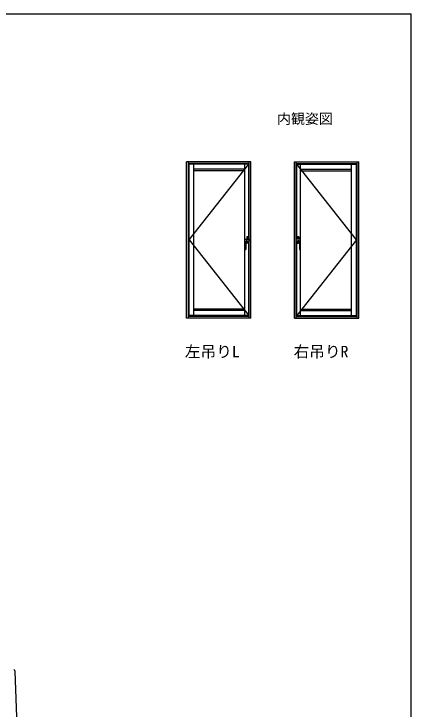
# Model space of a CAD drawing. Units: millimetres, scale not verified. Extents: x -525 to 525, y -782 to 777.
# Drawn here: x 296.8 to 525, y 347.7 to 747.5 of the extents above; entities that cross this region are included whole.
import ezdxf
from ezdxf.enums import TextEntityAlignment as Align

# ---------------------------------------------------------------- set-up
doc = ezdxf.new("R2010")
doc.units = ezdxf.units.MM
doc.header["$LTSCALE"] = 4
for name, color, linetype in [('0-1_USER1', 3, 'Continuous'), ('0-4_YKK_13', 4, 'Continuous'), ('0-5_YKK_A1', 4, 'Continuous'), ('0-7_YKK_ZWAK', 7, 'Continuous')]:
    doc.layers.add(name, color=color, linetype=linetype)
doc.styles.add('ＭＳ ゴシック', font='')
doc.styles.get('ＭＳ ゴシック').set_extended_font_data('MS Gothic')

msp = doc.modelspace()

# ---------------------------------------------------------------- linework, layer by layer
at = {"layer": '0-4_YKK_13'}
msp.add_line((298.964, 326.722), (297.48, 369.231), dxfattribs=at)
msp.add_arc((295.981, 369.179), 1.5, 2, 57.60735, dxfattribs=at)
at = {"layer": '0-5_YKK_A1'}
for p, q in [((396, 572.5), (396, 662.5)), ((433, 662.5), (396, 662.5)), ((397.05, 572.5), (397.05, 662.5)), ((431.95, 661.45), (397.05, 661.45)), ((397.4, 573.95), (397.4, 661.05)), ((431.7, 661.05), (397.4, 661.05)), ((397.4, 617.5), (431.7, 661.05)), ((400.15, 573.95), (400.15, 661.05)), ((429.45, 573.95), (429.45, 661.05)), ((431.7, 617.94), (431.7, 661.05)), ((431.95, 617.94), (431.95, 662.5)), ((433, 572.5), (433, 662.5)), ((458, 662.5), (495, 662.5)), ((458, 572.5), (458, 662.5)), ((459.05, 617.94), (459.05, 662.5)), ((459.05, 661.45), (493.95, 661.45)), ((459.3, 661.05), (493.6, 661.05)), ((459.3, 617.94), (459.3, 661.05)), ((493.6, 617.5), (459.3, 661.05)), ((461.55, 573.95), (461.55, 661.05)), ((490.85, 573.95), (490.85, 661.05)), ((493.6, 573.95), (493.6, 661.05)), ((493.95, 572.5), (493.95, 662.5)), ((495, 572.5), (495, 662.5)), ((429.45, 658.15), (400.15, 658.15)), ((429.45, 657.33), (400.15, 657.33)), ((461.55, 658.15), (490.85, 658.15)), ((461.55, 657.33), (490.85, 657.33)), ((397.4, 617.5), (431.7, 573.95)), ((429.554, 617.863), (429.55, 617.852)), ((429.55, 612.058), (429.55, 617.852)), ((430.1, 616.593), (430.1, 612.058)), ((430.257, 617.973), (431.53, 617.973)), ((430.55, 617.043), (431.1, 617.043)), ((430.57, 619.216), (430.57, 617.973)), ((430.57, 617.043), (430.57, 615.801)), ((430.6, 619.208), (430.6, 617.973)), ((431.6, 618.458), (430.6, 618.458)), ((430.6, 617.043), (430.6, 615.808)), ((431.6, 616.558), (430.6, 616.558)), ((430.606, 619.255), (430.62, 619.261)), ((430.62, 615.755), (430.606, 615.761)), ((431.55, 619.258), (430.65, 619.258)), ((430.65, 615.758), (431.55, 615.758)), ((431.54, 619.316), (430.67, 619.316)), ((430.67, 619.276), (431.54, 619.276)), ((431.54, 615.741), (430.67, 615.741)), ((431.542, 617.94), (431.53, 617.973)), ((431.54, 619.276), (431.54, 619.276)), ((431.54, 615.74), (431.54, 615.741)), ((431.542, 617.94), (432.056, 617.94)), ((431.6, 619.216), (431.6, 617.94)), ((431.6, 619.216), (431.6, 619.216)), ((431.6, 617.94), (431.6, 619.208)), ((431.6, 615.808), (431.6, 617.048)), ((431.6, 617.048), (431.6, 615.801)), ((431.64, 619.216), (431.64, 617.94)), ((431.64, 617.049), (431.64, 615.801)), ((431.7, 573.95), (431.7, 617.05)), ((431.95, 572.5), (431.95, 617.057)), ((459.458, 617.94), (458.944, 617.94)), ((459.05, 572.5), (459.05, 617.057)), ((493.6, 617.5), (459.3, 573.95)), ((459.3, 573.95), (459.3, 617.05)), ((459.36, 619.216), (459.36, 617.94)), ((459.36, 617.049), (459.36, 615.801)), ((459.4, 619.216), (459.4, 617.94)), ((459.4, 619.216), (459.4, 619.216)), ((459.4, 617.94), (459.4, 619.208)), ((459.4, 618.458), (460.4, 618.458)), ((459.4, 615.808), (459.4, 617.048)), ((459.4, 617.048), (459.4, 615.801)), ((459.4, 616.558), (460.4, 616.558)), ((459.45, 619.258), (460.35, 619.258)), ((460.35, 615.758), (459.45, 615.758)), ((459.458, 617.94), (459.47, 617.973)), ((459.46, 619.316), (460.33, 619.316)), ((460.33, 619.276), (459.46, 619.276)), ((459.46, 619.276), (459.46, 619.276)), ((459.46, 615.741), (460.33, 615.741)), ((459.46, 615.74), (459.46, 615.741)), ((460.743, 617.973), (459.47, 617.973)), ((460.45, 617.043), (459.9, 617.043)), ((460.394, 619.255), (460.38, 619.261)), ((460.38, 615.755), (460.394, 615.761)), ((460.4, 619.208), (460.4, 617.973)), ((460.4, 617.043), (460.4, 615.808)), ((460.43, 619.216), (460.43, 617.973)), ((460.43, 617.043), (460.43, 615.801)), ((460.9, 616.593), (460.9, 612.058)), ((461.446, 617.863), (461.45, 617.852)), ((461.45, 612.058), (461.45, 617.852)), ((430.1, 612.058), (429.55, 612.058)), ((429.6, 612.008), (430.05, 612.008)), ((431.54, 615.701), (430.67, 615.701)), ((459.46, 615.701), (460.33, 615.701)), ((460.9, 612.058), (461.45, 612.058)), ((461.4, 612.008), (460.95, 612.008)), ((429.45, 577.67), (400.15, 577.67)), ((429.45, 576.85), (400.15, 576.85)), ((461.55, 577.67), (490.85, 577.67)), ((461.55, 576.85), (490.85, 576.85)), ((433, 572.5), (396, 572.5)), ((431.95, 573.55), (397.05, 573.55)), ((431.7, 573.95), (397.4, 573.95)), ((458, 572.5), (495, 572.5)), ((459.05, 573.55), (493.95, 573.55)), ((459.3, 573.95), (493.6, 573.95))]:
    msp.add_line(p, q, dxfattribs=at)
for points in [[(429.554, 617.863), (429.574, 617.884), (429.596, 617.898), (429.616, 617.906), (429.661, 617.92), (429.675, 617.922)], [(429.675, 617.923), (429.769, 617.935), (429.87, 617.946), (429.978, 617.956), (430.09, 617.964), (430.159, 617.968), (430.233, 617.972)], [(430.176, 616.844), (430.153, 616.809), (430.121, 616.754)], [(430.588, 619.271), (430.591, 619.269), (430.593, 619.266), (430.596, 619.264), (430.599, 619.262), (430.601, 619.26), (430.604, 619.257), (430.606, 619.255)], [(430.606, 615.761), (430.604, 615.759), (430.601, 615.756), (430.599, 615.754), (430.596, 615.752), (430.593, 615.75), (430.591, 615.747), (430.588, 615.745)], [(430.588, 615.745), (430.588, 615.744), (430.589, 615.743), (430.589, 615.742), (430.59, 615.741)], [(430.652, 619.273), (430.641, 619.269), (430.631, 619.265), (430.62, 619.261)], [(430.652, 615.743), (430.641, 615.747), (430.631, 615.751), (430.62, 615.755)], [(431.54, 619.316), (431.552, 619.315), (431.564, 619.313), (431.576, 619.309), (431.587, 619.304), (431.597, 619.298), (431.606, 619.29), (431.615, 619.282), (431.622, 619.272), (431.629, 619.262), (431.634, 619.251), (431.637, 619.24), (431.639, 619.228), (431.64, 619.216)], [(459.46, 619.316), (459.448, 619.315), (459.436, 619.313), (459.424, 619.309), (459.413, 619.304), (459.403, 619.298), (459.394, 619.29), (459.385, 619.282), (459.378, 619.272), (459.371, 619.262), (459.367, 619.251), (459.363, 619.24), (459.361, 619.228), (459.36, 619.216)], [(460.348, 619.273), (460.359, 619.269), (460.369, 619.265), (460.38, 619.261)], [(460.348, 615.743), (460.359, 615.747), (460.369, 615.751), (460.38, 615.755)], [(460.412, 619.271), (460.409, 619.269), (460.407, 619.266), (460.404, 619.264), (460.401, 619.262), (460.399, 619.26), (460.396, 619.257), (460.394, 619.255)], [(460.394, 615.761), (460.396, 615.759), (460.399, 615.756), (460.401, 615.754), (460.404, 615.752), (460.407, 615.75), (460.409, 615.747), (460.412, 615.745)], [(460.412, 615.745), (460.412, 615.744), (460.411, 615.743), (460.411, 615.742), (460.41, 615.741)], [(461.325, 617.923), (461.231, 617.935), (461.13, 617.946), (461.022, 617.956), (460.91, 617.964), (460.841, 617.968), (460.767, 617.972)], [(460.824, 616.844), (460.847, 616.809), (460.879, 616.754)], [(461.446, 617.863), (461.426, 617.884), (461.404, 617.898), (461.384, 617.906), (461.339, 617.92), (461.325, 617.922)]]:
    msp.add_lwpolyline(points, dxfattribs=at)
for centre, radius, start, end in [((430.55, 616.593), 0.45, 90, 180), ((430.67, 619.216), 0.1, 90, 180), ((430.67, 615.801), 0.1, 180, 270), ((430.65, 619.208), 0.05, 90, 180), ((430.65, 615.808), 0.05, 180, 270), ((430.67, 619.216), 0.06, 90, 107.04357), ((430.67, 615.8), 0.06, 252.95643, 270), ((431.1, 642.043), 25, 270, 272.19209), ((431.54, 619.216), 0.06, 0, 90), ((431.54, 615.801), 0.1, 270, 0), ((431.54, 615.801), 0.06, 270, 0), ((431.55, 619.208), 0.05, 0, 90), ((431.55, 615.808), 0.05, 270, 0), ((432.056, 617.84), 0.1, 14.96231, 90), ((432.052, 617.161), 0.1, 272.19209, 344.37486), ((430.813, 617.508), 1.387, 344.37486, 14.96231), ((460.188, 617.508), 1.387, 165.03769, 195.62514), ((458.944, 617.84), 0.1, 90, 165.03769), ((458.948, 617.161), 0.1, 195.62514, 267.80791), ((459.9, 642.043), 25, 267.80791, 270), ((459.46, 615.801), 0.1, 180, 270), ((459.46, 619.216), 0.06, 90, 180), ((459.45, 619.208), 0.05, 90, 180), ((459.45, 615.808), 0.05, 180, 270), ((459.46, 615.801), 0.06, 180, 270), ((460.33, 619.216), 0.1, 0, 90), ((460.33, 619.216), 0.06, 72.95643, 90), ((460.33, 615.801), 0.1, 270, 0), ((460.33, 615.8), 0.06, 270, 287.04357), ((460.35, 619.208), 0.05, 0, 90), ((460.35, 615.808), 0.05, 270, 0), ((460.45, 616.593), 0.45, 0, 90), ((429.6, 612.058), 0.05, 180, 270), ((430.05, 612.058), 0.05, 270, 0), ((460.95, 612.058), 0.05, 180, 270), ((461.4, 612.058), 0.05, 270, 0)]:
    msp.add_arc(centre, radius, start, end, dxfattribs=at)
at = {"layer": '0-7_YKK_ZWAK'}
msp.add_line((-525, 747.5), (525, 747.5), dxfattribs=at)
msp.add_lwpolyline([(-525, -782.5), (525, -782.5), (525, 747.5)], dxfattribs=at)

# ---------------------------------------------------------------- texts
at = {"layer": '0-1_USER1', "style": 'ＭＳ ゴシック'}
for s, height, p in [('内観姿図', 5.865, (448, 682.5)), ('左吊りL', 6.598, (395.028, 548.017)), ('右吊りR', 6.598, (457.489, 548.017))]:
    msp.add_text(s, height=height, dxfattribs=at).set_placement(p, align=Align.BOTTOM_LEFT)

doc.saveas('drawing.dxf')
